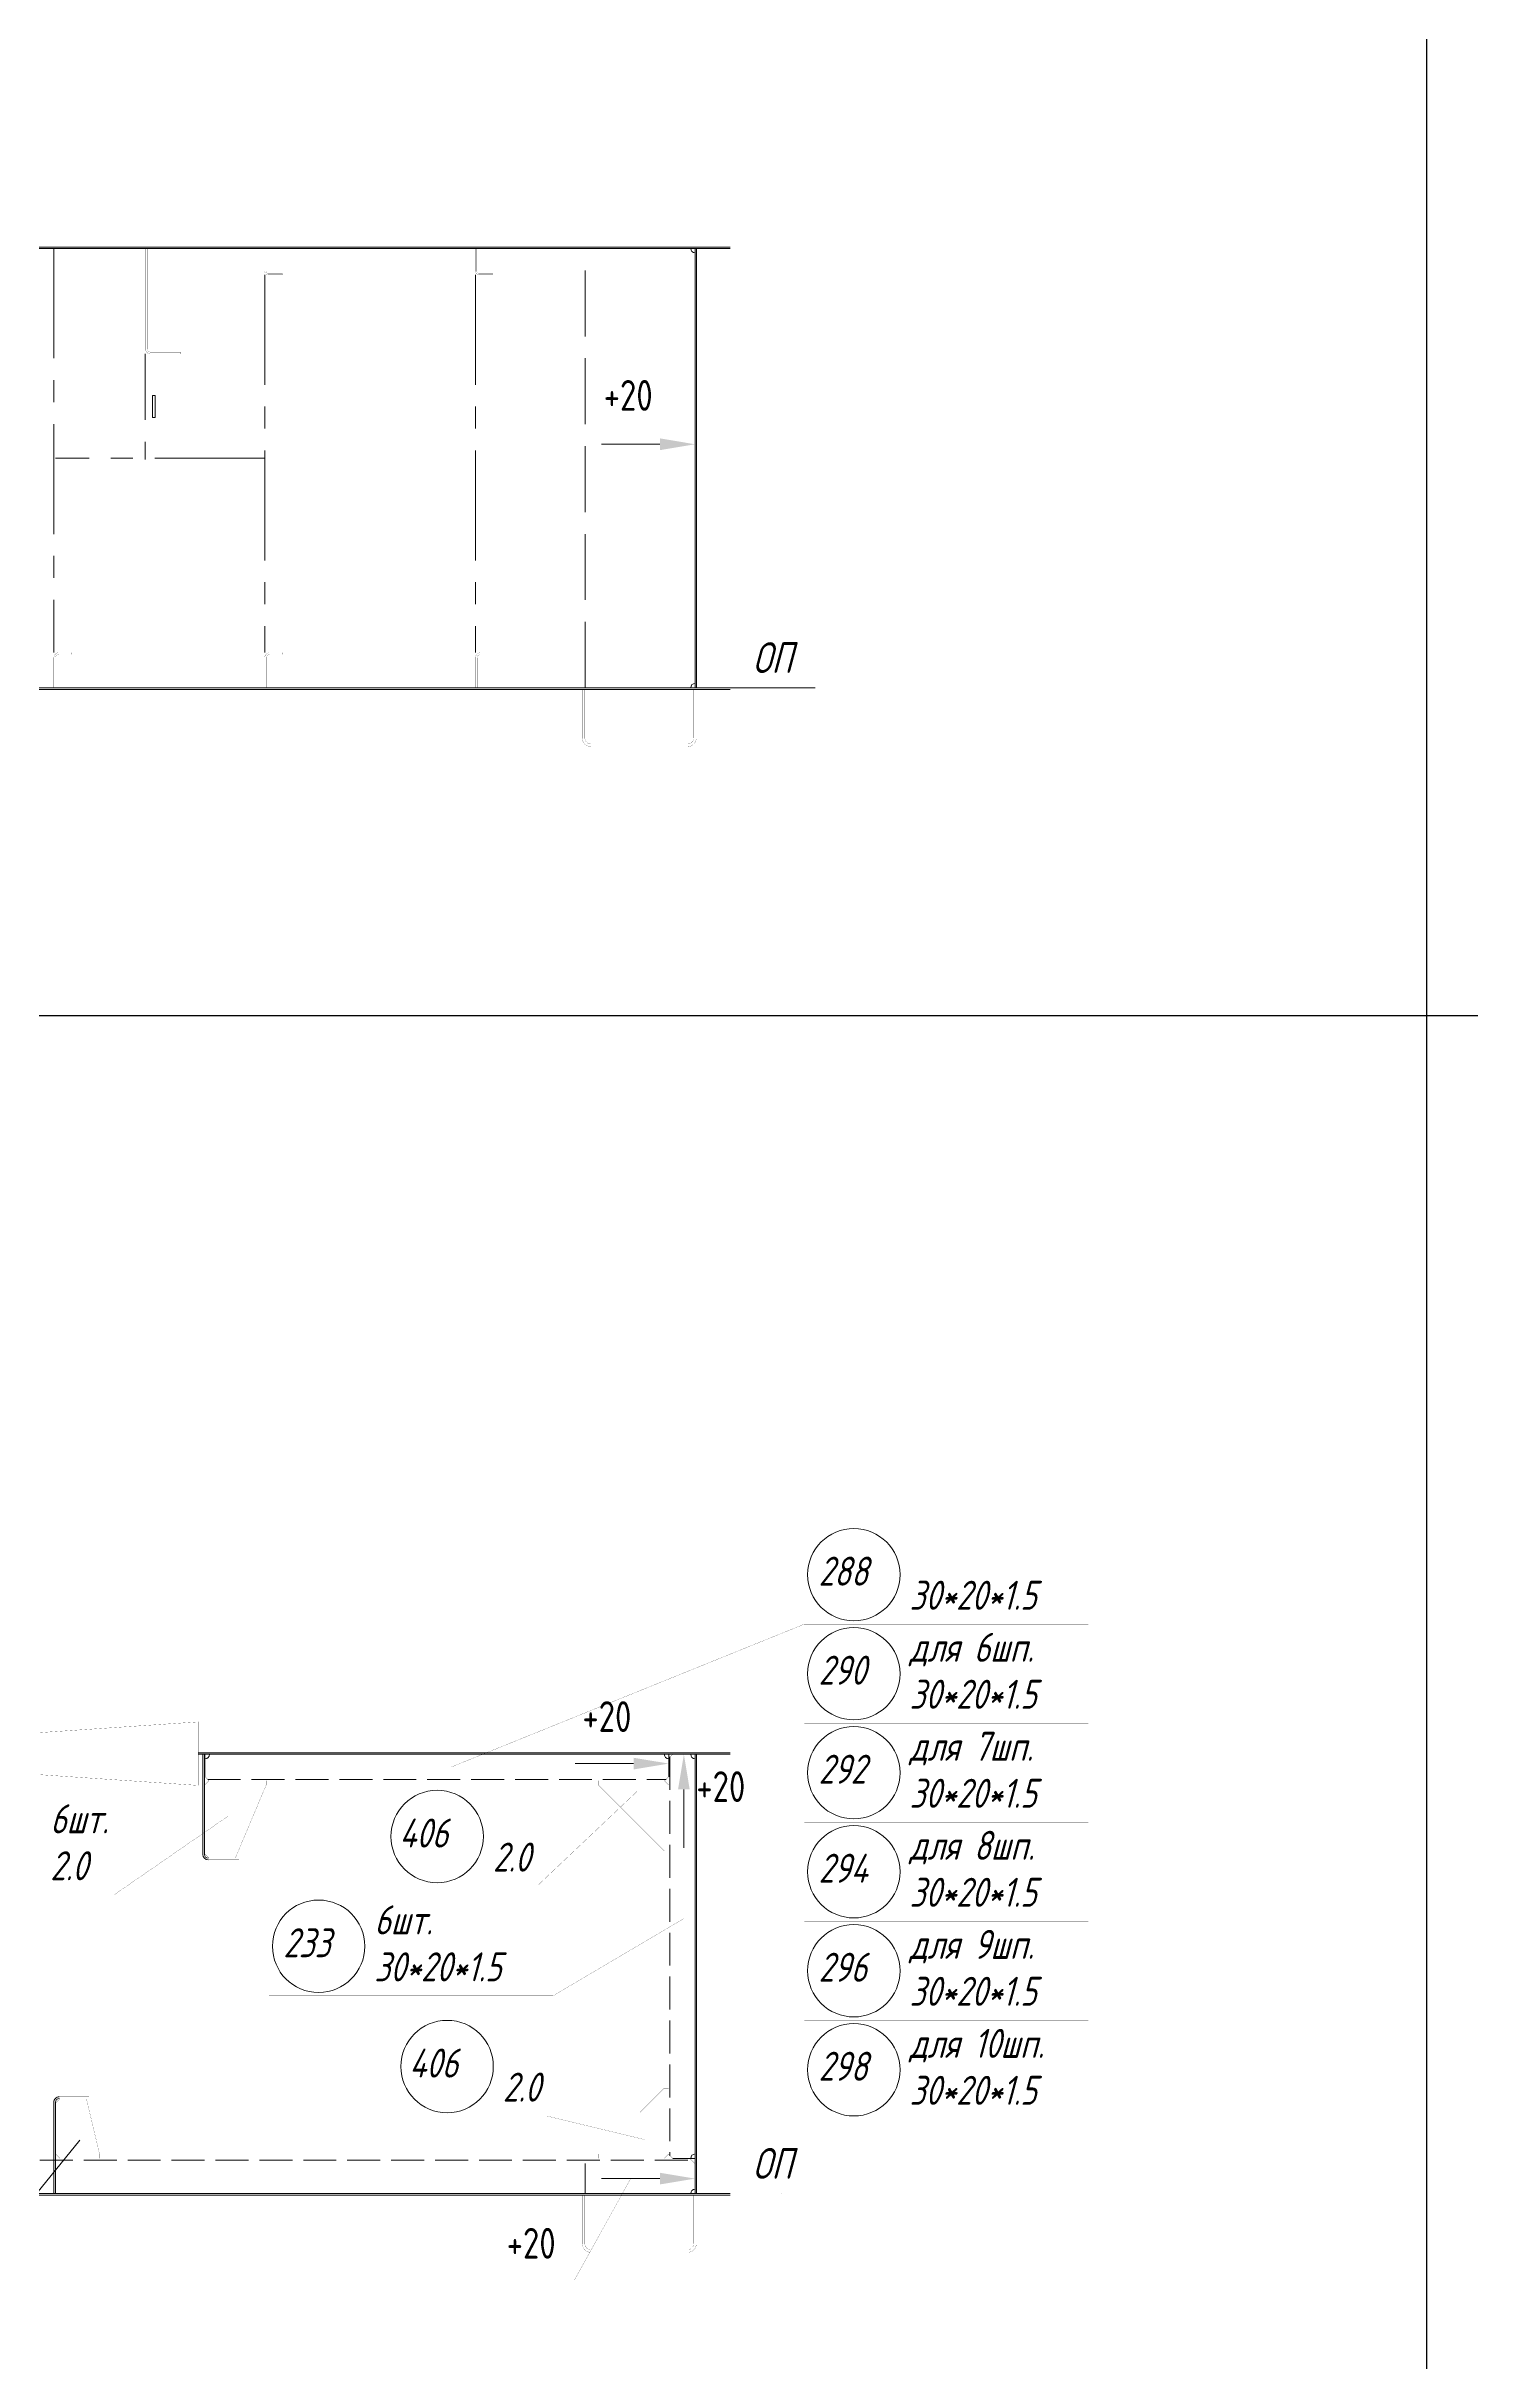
# Model space of a CAD drawing. Header units: millimetres. Extents: x 77380 to 135900, y -26587 to 17301.
# Drawn here: x 96691 to 98312, y -13880 to -11244 of the extents above; entities that cross this region are included whole.
import ezdxf

# ---------------------------------------------------------------- set-up
doc = ezdxf.new("R2010")
doc.units = ezdxf.units.MM
for name, pattern in [('K5LT32768', [0]), ('K5LT32769', [50, 37.5, -12.5]), ('K5LT32770', [0]), ('K5LT32772', [0]), ('K5LT32778', [50, 37.5, -12.5]), ('K5LT32779', [0]), ('K5LT32780', [0]), ('K5LT32784', [850.2, 600, -125, 0.2, -125]), ('K5LT32785', [200, 125, -25, 25, -25]), ('K5LT32786', [100, 75, -25]), ('K5LT32787', [100, 75, -25]), ('K5LT32790', [0]), ('K5LT32791', [0]), ('K5LT32792', [0]), ('K5LT32831', [0]), ('K5LT_THIN', [0])]:
    doc.linetypes.add(name, pattern=pattern)
doc.styles.add('KTEXTSTYLE', font='GOST_AU.SHX', dxfattribs={"width": 0.96, "height": 5})

# ---------------------------------------------------------------- blocks, each defined once
blk = doc.blocks.new('U76')
blk.add_hatch(color=7).paths.add_polyline_path([(121670.5, 17864.2), (121670.5, 17877.6), (121710.5, 17870.9)])
at = {"color": 7, "linetype": 'K5LT32831', "lineweight": 9}
blk.add_line((121670.5, 17870.9), (121604, 17870.9), dxfattribs=at)
blk = doc.blocks.new('U79')
blk.add_hatch(color=7).paths.add_polyline_path([(121704.4, 16928.6), (121691.1, 16928.6), (121697.8, 16968.6)])
at = {"color": 7, "linetype": 'K5LT32831', "lineweight": 9}
blk.add_line((121697.8, 16928.6), (121697.8, 16862.1), dxfattribs=at)
blk = doc.blocks.new('U80')
blk.add_hatch(color=7).paths.add_polyline_path([(121640.5, 16951.4), (121640.5, 16964.7), (121680.5, 16958.1)])
at = {"color": 7, "linetype": 'K5LT32831', "lineweight": 9}
blk.add_line((121640.5, 16958.1), (121574, 16958.1), dxfattribs=at)
blk = doc.blocks.new('U83')
blk.add_hatch(color=7).paths.add_polyline_path([(121670.5, 16479), (121670.5, 16492.3), (121710.5, 16485.6)])
at = {"color": 7, "linetype": 'K5LT32831', "lineweight": 9}
blk.add_line((121670.5, 16485.6), (121604, 16485.6), dxfattribs=at)

msp = doc.modelspace()

# ---------------------------------------------------------------- linework, layer by layer
at = {"color": 6}
for p, q in [((98262.304, -25985.734), (98262.304, -6183.971)), ((94137.059, -12346.922), (102487.549, -12346.922))]:
    msp.add_line(p, q, dxfattribs=at)
at = {"color": 3, "linetype": 'K5LT32768', "lineweight": 18, "true_color": 0x00ff00}
for p, q in [((97469.284, -11472.39), (95189.285, -11472.39)), ((97469.284, -11473.89), (95189.285, -11473.89)), ((95229.285, -11473.89), (97429.285, -11473.89)), ((97429.285, -11473.89), (97429.285, -11973.89)), ((97429.285, -11973.89), (97429.285, -11473.89)), ((97430.784, -11973.89), (97430.784, -11473.89)), ((97469.284, -11973.89), (95189.285, -11973.89)), ((97469.284, -11975.89), (95189.285, -11975.89)), ((97429.285, -11973.89), (95229.285, -11973.89)), ((97469.284, -13186.575), (96863.592, -13186.575)), ((97469.284, -13188.075), (96863.592, -13188.075)), ((96868.771, -13302.148), (96868.771, -13188.075)), ((96870.842, -13302.148), (96870.842, -13188.075)), ((97399.284, -13188.075), (96871.341, -13188.075)), ((96871.341, -13188.075), (96871.341, -13213.575)), ((97399.284, -13213.575), (97399.284, -13188.075)), ((97429.285, -13188.075), (97403.784, -13188.075)), ((97429.285, -13648.075), (97429.285, -13188.075)), ((97429.285, -13688.075), (97429.285, -13188.075)), ((97430.784, -13688.075), (97430.784, -13188.075)), ((97403.784, -13648.075), (97429.285, -13648.075)), ((97429.285, -13654.075), (97429.285, -13688.075)), ((97469.284, -13688.075), (95189.285, -13688.075)), ((97469.284, -13690.075), (95189.285, -13690.075)), ((97429.285, -13688.075), (95229.285, -13688.075))]:
    msp.add_line(p, q, dxfattribs=at)
at = {"color": 1, "linetype": 'K5LT32785', "lineweight": 18, "true_color": 0xff0000}
for p, q in [((96699.284, -11473.89), (96699.284, -11933.89)), ((96939.285, -11503.89), (96939.285, -11933.89)), ((97179.285, -11503.89), (97179.285, -11933.89)), ((96939.285, -11712.39), (96701.285, -11712.39))]:
    msp.add_line(p, q, dxfattribs=at)
at = {"color": 1, "linetype": 'K5LT32786', "lineweight": 18, "true_color": 0xff0000}
msp.add_line((97304.285, -11973.89), (97304.285, -11488.89), dxfattribs=at)
at = {"color": 2, "linetype": 'K5LT32787', "lineweight": 18, "true_color": 0xffff00}
for p, q in [((96803.084, -11593.89), (96803.084, -11713.89)), ((96814.649, -11641.366), (96811.518, -11641.366)), ((96811.518, -11641.366), (96811.518, -11666.415)), ((96814.649, -11666.415), (96814.649, -11641.366)), ((96811.518, -11666.415), (96814.649, -11666.415))]:
    msp.add_line(p, q, dxfattribs=at)
at = {"color": 1, "linetype": 'K5LT32772', "lineweight": 18, "true_color": 0xff0000}
msp.add_line((97566, -11973.89), (95122.877, -11973.89), dxfattribs=at)
at = {"color": 3, "linetype": 'K5LT32769', "lineweight": 18, "true_color": 0x00ff00}
for p, q in [((97400.729, -13191.129), (97400.729, -13645.02)), ((96874.396, -13216.629), (97396.229, -13216.629))]:
    msp.add_line(p, q, dxfattribs=at)
at = {"color": 8, "linetype": 'K5LT32779', "lineweight": 18, "true_color": 0x808080}
for p, q in [((96699.284, -13688.075), (96699.284, -13584.002)), ((96701.285, -13688.075), (96701.285, -13584.002)), ((97304.285, -13654.075), (97304.285, -13688.075))]:
    msp.add_line(p, q, dxfattribs=at)
at = {"color": 7, "linetype": 'K5LT_THIN', "lineweight": 18}
msp.add_line((96728.785, -13627.234), (96564.128, -13830.148), dxfattribs=at)
at = {"color": 8, "linetype": 'K5LT32778', "lineweight": 18, "true_color": 0x808080}
msp.add_line((95233.357, -13650.002), (97425.212, -13650.002), dxfattribs=at)
at = {"color": 1, "linetype": 'K5LT32784', "lineweight": 18, "true_color": 0xff0000}
msp.add_line((95102.639, -13688.075), (97567.668, -13688.075), dxfattribs=at)
at = {"color": 5, "linetype": 'K5LT32792', "true_color": 0x0000ff, "const_width": 0.18}
msp.add_lwpolyline([(96805.525, -11473.89), (96803.525, -11473.89), (96803.525, -11587.89, 0.41421356), (96809.525, -11593.89), (96843.525, -11593.89), (96843.525, -11591.89), (96809.525, -11591.89, -0.41421356), (96805.525, -11587.89)], format="xyb", close=True, dxfattribs=at)
at = {"color": 7, "linetype": 'K5LT32791', "const_width": 0.18}
for points in [[(96940.785, -11473.89), (96939.285, -11473.89), (96939.285, -11499.39, 0.41421356), (96943.785, -11503.89), (96959.285, -11503.89), (96959.285, -11502.39), (96943.785, -11502.39, -0.41421356), (96940.785, -11499.39)], [(97180.785, -11473.89), (97179.285, -11473.89), (97179.285, -11499.39, 0.41421356), (97183.785, -11503.89), (97199.285, -11503.89), (97199.285, -11502.39), (97183.785, -11502.39, -0.41421356), (97180.785, -11499.39)], [(96719.284, -11935.89), (96705.284, -11935.89, 0.41421356), (96701.284, -11939.89), (96701.284, -11973.89), (96699.284, -11973.89), (96699.284, -11939.89, -0.41421356), (96705.284, -11933.89), (96719.284, -11933.89)], [(96959.285, -11935.89), (96945.285, -11935.89, 0.41421356), (96941.285, -11939.89), (96941.285, -11973.89), (96939.285, -11973.89), (96939.285, -11939.89, -0.41421356), (96945.285, -11933.89), (96959.285, -11933.89)], [(97199.285, -11935.89), (97185.285, -11935.89, 0.41421356), (97181.285, -11939.89), (97181.285, -11973.89), (97179.285, -11973.89), (97179.285, -11939.89, -0.41421356), (97185.285, -11933.89), (97199.285, -11933.89)]]:
    msp.add_lwpolyline(points, format="xyb", close=True, dxfattribs=at)
at = {"color": 8, "linetype": 'K5LT32790', "true_color": 0x808080, "const_width": 0.18}
for points in [[(97427.784, -11975.89), (97427.784, -12030.891, -0.41421356), (97420.784, -12037.891), (97310.784, -12037.891, -0.41421356), (97303.784, -12030.891), (97303.784, -11975.89), (97300.784, -11975.89), (97300.784, -12030.891, 0.41421356), (97310.784, -12040.891), (97420.784, -12040.891, 0.41421356), (97430.784, -12030.891), (97430.784, -11975.89)], [(97427.784, -13690.075), (97427.784, -13745.075, -0.41421356), (97420.784, -13752.075), (97310.785, -13752.075, -0.41421356), (97303.785, -13745.075), (97303.785, -13690.075), (97300.785, -13690.075), (97300.785, -13745.075, 0.41421356), (97310.785, -13755.075), (97420.784, -13755.075, 0.41421356), (97430.784, -13745.075), (97430.784, -13690.075)]]:
    msp.add_lwpolyline(points, format="xyb", close=True, dxfattribs=at)
at = {"color": 1, "linetype": 'K5LT32772', "true_color": 0xff0000, "const_width": 0.18}
for points in [[(97876.872, -13039.923), (97553.645, -13039.923), (97152.268, -13202.296)], [(97876.872, -13152.643), (97553.645, -13152.643), (97553.645, -13039.923)], [(97876.872, -13265.362), (97553.645, -13265.362), (97553.645, -13152.643)], [(97079.342, -13338.028), (97249.448, -13338.028), (97364.019, -13229.548)], [(96575.387, -13347.889), (96768.101, -13347.889), (96897.196, -13258.725)], [(97876.872, -13378.082), (97553.645, -13378.082), (97553.645, -13265.362)], [(96944.357, -13462.975), (97267.584, -13462.975), (97416.129, -13375.29)], [(97876.872, -13490.802), (97553.645, -13490.802), (97553.645, -13378.082)], [(97876.872, -13603.522), (97553.645, -13603.522), (97553.645, -13490.802)], [(97090.619, -13599.887), (97260.726, -13599.887), (97371.626, -13626.619)]]:
    msp.add_lwpolyline(points, dxfattribs=at)
at = {"color": 7, "linetype": 'K5LT32780', "const_width": 0.18}
msp.add_lwpolyline([(96863.592, -13223.475), (96863.592, -13151.174), (95794.977, -13223.475), (95794.977, -13151.174)], close=True, dxfattribs=at)
at = {"color": 3, "linetype": 'K5LT32768', "true_color": 0x00ff00, "const_width": 0.18}
for points in [[(97403.784, -13188.075), (97399.229, -13192.629), (97399.229, -13643.52), (97403.784, -13648.075)], [(96871.341, -13213.575), (96875.896, -13218.129), (97394.729, -13218.129), (97399.284, -13213.575)], [(96874.982, -13308.148), (96910.106, -13308.148), (96910.106, -13306.148), (96874.982, -13306.148)]]:
    msp.add_lwpolyline(points, dxfattribs=at)
at = {"color": 2, "linetype": 'K5LT32770', "true_color": 0xffff00, "const_width": 0.18}
for points in [[(96870.943, -13223.075), (96870.943, -13301.075), (96875.943, -13306.075), (96905.942, -13306.075), (96940.942, -13223.075), (96940.942, -13218.075), (96875.943, -13218.075), (96870.943, -13223.075)], [(97394.284, -13218.075), (97319.284, -13218.075), (97319.284, -13223.075), (97394.284, -13298.075), (97399.284, -13298.075), (97399.284, -13223.075), (97394.284, -13218.075)], [(97394.284, -13648.075), (97319.284, -13648.075), (97319.284, -13643.075), (97394.284, -13568.075), (97399.284, -13568.075), (97399.284, -13643.075), (97394.284, -13648.075)]]:
    msp.add_lwpolyline(points, dxfattribs=at)
at = {"color": 8, "linetype": 'K5LT32779', "true_color": 0x808080, "const_width": 0.18}
for points in [[(96701.285, -13643.075), (96701.285, -13585.075), (96706.285, -13580.075), (96736.285, -13580.075), (96751.285, -13643.075), (96751.285, -13648.075), (96706.285, -13648.075), (96701.285, -13643.075)], [(96705.284, -13578.002), (96739.212, -13578.002), (96739.212, -13580.002), (96705.284, -13580.002)], [(95229.285, -13654.075), (95235.358, -13648.002), (97423.212, -13648.002), (97429.285, -13654.075)]]:
    msp.add_lwpolyline(points, dxfattribs=at)
at = {"color": 7, "linetype": 'K5LT32780', "const_width": 0.18}
msp.add_lwpolyline([(97216.899, -13786.871), (97291.7, -13786.871), (97356.022, -13671.075)], dxfattribs=at)
at = {"color": 1, "linetype": 'K5LT32772', "lineweight": 18, "true_color": 0xff0000}
for centre in [(97610.005, -12983.563), (97610.005, -13096.283), (97610.005, -13209.003), (97135.702, -13281.667), (97610.005, -13321.722), (97000.717, -13406.615), (97610.005, -13434.442), (97146.98, -13543.527), (97610.005, -13547.162)]:
    msp.add_circle(centre, 52.603, dxfattribs=at)
at = {"color": 3, "linetype": 'K5LT32768', "lineweight": 18, "true_color": 0x00ff00}
for centre, radius, start, end in [((97429.285, -11473.89), 5, 180.003113, 270.001251), ((97429.285, -11973.891), 5, 89.998741, 179.996887), ((96871.341, -13188.074), 5, 269.998749, 359.996887), ((97399.284, -13188.074), 5, 180.003113, 270.001251), ((97429.285, -13188.074), 5, 180.003113, 270.001251), ((96874.953, -13301.964), 6.184, 181.704605, 270.283661), ((96874.963, -13302.025), 4.123, 181.704315, 270.282135), ((97429.285, -13648.075), 5, 90.00061, 179.997208)]:
    msp.add_arc(centre, radius, start, end, dxfattribs=at)
at = {"color": 8, "linetype": 'K5LT32779', "lineweight": 18, "true_color": 0x808080}
for centre, radius, start, end in [((96705.284, -13584.002), 6, 90.001465, 180.002182), ((96705.284, -13584.001), 4, 90.002533, 180.008392), ((97429.285, -13688.075), 5, 89.998741, 179.996887)]:
    msp.add_arc(centre, radius, start, end, dxfattribs=at)

# ---------------------------------------------------------------- block references
for name, p in [('U76', (-24281.229, -29567.619)), ('U80', (-24281.229, -30156.72)), ('U79', (-24281.229, -30156.72)), ('U83', (-24281.229, -30156.72))]:
    msp.add_blockref(name, p)

# ---------------------------------------------------------------- texts
at = {"color": 7, "char_height": 2.5, "attachment_point": 1, "style": 'KTEXTSTYLE'}
for s, insert in [('\\H3.5;\\W0.965;\\Q15;\\Q0;\\H35.00;+20', (97325.289, -11623.566)), ('\\H3.5;\\W0.965;\\Q15;\\Q15;\\H35.00;ОП', (97494.811, -11922.13)), ('\\H3.5;\\W0.965;\\Q15;\\Q15;\\H33.00;{\\c255;288}', (97569.869, -12963.088)), ('\\H3.5;\\W0.965;\\Q15;\\Q15;\\H33.00;{\\c255;30*20*1.5}', (97673.41, -12990.484)), ('\\H3.5;\\W0.965;\\Q15;\\Q15;\\H33.00;{\\c16711935;для 6шп.}', (97673.41, -13049.762)), ('\\H3.5;\\W0.965;\\Q15;\\Q15;\\H33.00;{\\c255;290}', (97569.869, -13075.807)), ('\\H3.5;\\W0.965;\\Q15;\\Q15;\\H33.00;{\\c255;30*20*1.5}', (97673.41, -13103.204)), ('\\H3.5;\\W0.965;\\Q15;\\Q0;\\H35.00;+20', (97301.037, -13127.666)), ('\\H3.5;\\W0.965;\\Q15;\\Q15;\\H33.00;{\\c16711935;для 7шп.}', (97673.41, -13162.481)), ('\\H3.5;\\W0.965;\\Q15;\\Q15;\\H33.00;{\\c255;292}', (97569.869, -13188.527)), ('\\H3.5;\\W0.965;\\Q15;\\Q0;\\H35.00;+20', (97430.725, -13207.365)), ('\\H3.5;\\W0.965;\\Q15;\\Q15;\\H33.00;{\\c255;30*20*1.5}', (97673.41, -13215.924)), ('\\H3.5;\\W0.965;\\Q15;\\Q15;\\H33.00;6шт.', (96695.152, -13245.007)), ('\\H3.5;\\W0.965;\\Q15;\\Q15;\\H33.00;{\\c255;406}', (97092.586, -13261.192)), ('\\H3.5;\\W0.965;\\Q15;\\Q15;\\H33.00;{\\c16711935;для 8шп.}', (97673.41, -13275.201)), ('\\H3.5;\\W0.965;\\Q15;\\Q15;\\H33.00;{\\c255;2.0}', (96695.152, -13298.45)), ('\\H3.5;\\W0.965;\\Q15;\\Q15;\\H33.00;{\\c255;2.0}', (97199.107, -13288.589)), ('\\H3.5;\\W0.965;\\Q15;\\Q15;\\H33.00;{\\c255;294}', (97569.869, -13301.247)), ('\\H3.5;\\W0.965;\\Q15;\\Q15;\\H33.00;{\\c255;30*20*1.5}', (97673.41, -13328.644)), ('\\H3.5;\\W0.965;\\Q15;\\Q15;\\H33.00;6шт.', (97064.122, -13360.094)), ('\\H3.5;\\W0.965;\\Q15;\\Q15;\\H33.00;{\\c255;233}', (96960.581, -13386.14)), ('\\H3.5;\\W0.965;\\Q15;\\Q15;\\H33.00;{\\c16711935;для 9шп.}', (97673.41, -13387.921)), ('\\H3.5;\\W0.965;\\Q15;\\Q15;\\H33.00;{\\c255;30*20*1.5}', (97064.122, -13413.536)), ('\\H3.5;\\W0.965;\\Q15;\\Q15;\\H33.00;{\\c255;296}', (97569.869, -13413.966)), ('\\H3.5;\\W0.965;\\Q15;\\Q15;\\H33.00;{\\c255;30*20*1.5}', (97673.41, -13441.363)), ('\\H3.5;\\W0.965;\\Q15;\\Q15;\\H33.00;{\\c16711935;для 10шп.}', (97673.41, -13500.64)), ('\\H3.5;\\W0.965;\\Q15;\\Q15;\\H33.00;{\\c255;406}', (97103.863, -13523.051)), ('\\H3.5;\\W0.965;\\Q15;\\Q15;\\H33.00;{\\c255;298}', (97569.869, -13526.686)), ('\\H3.5;\\W0.965;\\Q15;\\Q15;\\H33.00;{\\c255;2.0}', (97210.385, -13550.448)), ('\\H3.5;\\W0.965;\\Q15;\\Q15;\\H33.00;{\\c255;30*20*1.5}', (97673.41, -13554.083)), ('\\H3.5;\\W0.965;\\Q15;\\Q15;\\H35.00;ОП', (97494.811, -13636.314)), ('\\H3.5;\\W0.965;\\Q15;\\Q0;\\H35.00;+20', (97214.835, -13727.24))]:
    msp.add_mtext(s, dxfattribs=dict(at, insert=insert))

doc.saveas('drawing.dxf')
